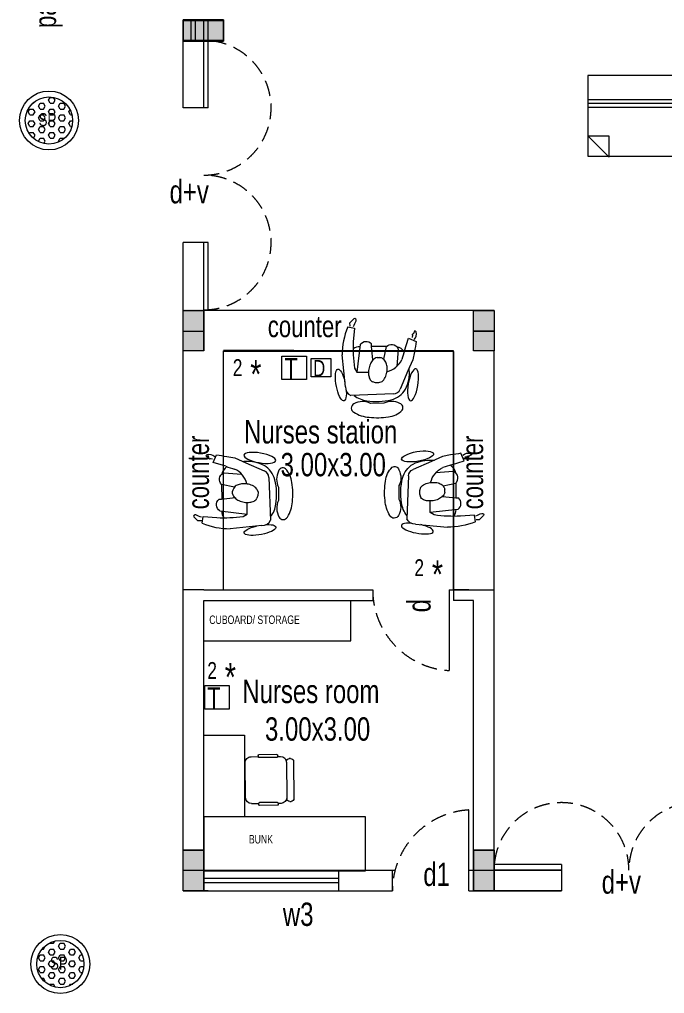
# Model space of a CAD drawing. Header units: metres. Extents: x 191982 to 427160, y -8904 to 80370.
# Drawn here: x 384409 to 391584, y 11652 to 22497 of the extents above; entities that cross this region are included whole.
import ezdxf

# ---------------------------------------------------------------- set-up
doc = ezdxf.new("R2010")
doc.units = ezdxf.units.M
doc.header["$LTSCALE"] = 700
doc.header["$MEASUREMENT"] = 0
doc.linetypes.add('DASHED2', pattern=[0.375, 0.25, -0.125])
doc.layers.get('0').update_dxf_attribs({"lineweight": 9})
for name, color, linetype, lineweight in [('FIRST FLOOR', 7, 'Continuous', 9), ('FURNITURE', 7, 'Continuous', 9), ('MAIN GATE', 7, 'Continuous', 9), ('NEW PLANS', 7, 'Continuous', 9), ('TEXT', 7, 'Continuous', 9)]:
    doc.layers.add(name, color=color, linetype=linetype, lineweight=lineweight)
doc.styles.get("Standard").update_dxf_attribs({"font": 'swisscl.ttf'})

# ---------------------------------------------------------------- blocks, each defined once
blk = doc.blocks.new('A$C68D14229')
for p, q in [((0.53, 0.15), (0.53, 72.15)), ((0.53, 72.15), (36.53, 72.15)), ((36.53, 72.15), (36.53, 0.15)), ((0.53, 56.71), (36, 56.69)), ((22.29, 60.4), (22.29, 0.15)), ((23.96, 60.4), (23.96, 0.15)), ((25.62, 60.4), (25.62, 0.15)), ((0.53, 55.02), (36, 55.02)), ((0.53, 53.36), (36, 53.36)), ((0.11, 9.73), (9.63, 0.15)), ((9.63, 9.58), (0.11, 9.58)), ((9.63, 0), (9.63, 9.58)), ((36.53, 0.15), (0.53, 0.15))]:
    blk.add_line(p, q)
blk.add_lwpolyline([(29.63, 70.7), (7.38, 70.7), (7.38, 60.4), (29.63, 60.4)], close=True)
blk = doc.blocks.new('CH')
for p, q in [((606454.48, 498284), (606454.46, 498280.09)), ((606477.29, 498287.22), (606457.8, 498287.3)), ((606453.47, 498269.58), (606453.43, 498279.68)), ((606453.84, 498280.09), (606454.52, 498280.09)), ((606454.97, 498269.58), (606454.93, 498279.67)), ((606480.13, 498269.48), (606480.09, 498279.57)), ((606481.18, 498279.98), (606480.51, 498279.98)), ((606480.58, 498283.9), (606480.57, 498279.98)), ((606480.58, 498283.9), (606480.57, 498279.98)), ((606481.64, 498269.47), (606481.6, 498279.56)), ((606454.55, 498269.17), (606453.88, 498269.17)), ((606454.5, 498269.25), (606454.49, 498267.66)), ((606480.54, 498269.06), (606481.22, 498269.06)), ((606480.6, 498267.55), (606480.6, 498269.06)), ((606455.69, 498262), (606455.69, 498262.72)), ((606457.78, 498264.34), (606477.27, 498264.26)), ((606479.54, 498262.7), (606479.54, 498261.98)), ((606457.34, 498260.34), (606477.88, 498260.34))]:
    blk.add_line(p, q)
for centre, radius, start, end in [((606457.78, 498283.99), 3.31, 89.7698, 179.7698), ((606477.27, 498283.91), 3.31, 359.7698, 89.7698), ((606453.84, 498279.68), 0.414, 89.7698, 179.7698), ((606454.52, 498279.67), 0.414, 359.7698, 89.7698), ((606480.51, 498279.57), 0.414, 89.7698, 179.7698), ((606481.18, 498279.57), 0.414, 359.7698, 89.7698), ((606453.88, 498269.58), 0.414, 179.7698, 269.7698), ((606457.8, 498267.64), 3.31, 179.7698, 269.7698), ((606454.56, 498269.58), 0.414, 269.7698, 359.7698), ((606480.55, 498269.48), 0.414, 179.7698, 269.7698), ((606481.22, 498269.47), 0.414, 269.7698, 359.7698), ((606457.34, 498262.71), 1.65, 89.7698, 179.7698), ((606477.29, 498267.57), 3.31, 269.7698, 359.7698), ((606477.89, 498262.71), 1.65, 359.7698, 89.7698), ((606457.34, 498261.99), 1.65, 179.7698, 269.7698), ((606477.88, 498261.99), 1.65, 269.7698, 359.7698)]:
    blk.add_arc(centre, radius, start, end)
blk = doc.blocks.new('DAS')
at = {"layer": 'MAIN GATE'}
h = blk.add_hatch(dxfattribs=at)
h.set_pattern_fill('HEX', color=1, scale=0.3, style=0)
h.paths.add_polyline_path([(-3163.779, -2.2, 1), (-3163.253, -2.2, 1)])
at = {"layer": 'MAIN GATE', "color": 5}
for radius in [0.328, 0.263]:
    blk.add_circle((-3163.516, -2.2), radius, dxfattribs=at)
at = {"layer": 'NEW PLANS', "color": 7}
blk.add_text('SP', height=0.144, dxfattribs=at).set_placement((-3163.631, -2.262))
blk = doc.blocks.new('CHAIR HUMAN')
at = {"layer": 'FURNITURE', "color": 8}
for p, q in [((-28.18, 22.59), (-29.99, 21.39)), ((-26.87, 22.25), (-28.18, 22.59)), ((-26.45, 23.08), (-26.56, 20.53)), ((-3.93, 19.47), (-15.58, 23.06)), ((-26.56, 20.53), (-21.37, 19.91)), ((-20.78, 17.15), (-10.32, 16.32)), ((-11.62, 17.49), (-10.32, 16.32)), ((-10.32, 16.32), (-11.13, 11.96)), ((-4.91, 0.99), (-1.09, 16.82)), ((-20.96, 12.75), (-21.91, 12.95)), ((-16.02, 11.22), (-20.96, 12.75)), ((-17.24, 9.83), (-17.46, 8.82)), ((-17.08, 7.25), (-22.07, 7.18)), ((-8.57, 6.25), (-7.89, 7.38)), ((-21.86, 0.1), (-26.79, -0.42)), ((-21.97, 2.68), (-15.4, 1.86)), ((-28.18, -1.64), (-27.4, -1.72)), ((-26.79, -0.42), (-26.2, -3.51)), ((-26.2, -3.51), (-26.2, -3.51)), ((-26.2, -3.51), (-26.2, -3.51)), ((-22.22, -3.67), (-19.05, -3.7)), ((-19.05, -3.7), (-14.6, -2.65)), ((-14.6, -2.65), (-7.15, -1.1))]:
    blk.add_line(p, q, dxfattribs=at)
at = {"layer": 'FURNITURE', "color": 253}
for p, q in [((-7.89, 7.38), (-7.74, 8.53)), ((-7.74, 8.53), (-7.84, 9.63))]:
    blk.add_line(p, q, dxfattribs=at)
at = {"layer": 'FURNITURE'}
blk.add_line((-22.25, 2.83), (-21.97, 2.68), dxfattribs=at)
for points in [[(-20.01, 17.09, -0.12585), (-18.76, 19.46, -0.12585)], [(-1.39, 15.6, -0.1466), (-0.38, 10.46, -0.10836), (-2.58, 1.41, -0.19652), (-7.57, -3.09, -0.140333), (-15.07, -3.08, -0.015809), (-15.85, -2.91, -0.015809)], [(-21.47, 0.14, -0.171126), (-22.7, 3.27)]]:
    blk.add_lwpolyline(points, format="xyb", dxfattribs=at)
blk.add_lwpolyline([(-0.68, 3.9), (0.35, 8.92, -0.246024), (1.78, 15, -0.627364), (4.93, 14.41, -0.121702), (5.63, 8.35, -0.072521), (3.99, 1.22, -0.181268), (0.53, -3.48, -0.504268), (-1.83, -2.01, -0.233344), (-0.68, 3.9, -0.38021)], format="xyb", close=True, dxfattribs=at)
blk.add_lwpolyline([(-22.03, 7.18), (-20.9, 12.74)], dxfattribs=at)
at = {"layer": 'FURNITURE', "color": 8}
for centre, start, end in [((-19.84, 14.64), 110.5954, 219.206), ((-20.6, 4.94), 123.3791, 231.9897)]:
    blk.add_arc(centre, 2.68, start, end, dxfattribs=at)
at = {"layer": 'FURNITURE', "color": 8, "extrusion": (0, 0, -1)}
for centre, major_axis, ratio, start_param, end_param in [((-21.07, 0.76), (24.86, -0.06), 0.919648, 4.491971, 4.932807), ((-29.52, 21.04), (0, -0.588), 1, -0.181994, 2.206091), ((-37.86, 66.35), (46.66, 0), 1, 1.337822, 1.388802), ((-27.59, -25.99), (47.8, -11.87), 0.939866, 4.610213, 4.814565), ((-4.47, 16.04), (3.47, 0), 1, 4.867739, 6.055789), ((-14.85, 8.96), (2.54, 0), 1, 3.491617, 4.236706), ((-13.09, 6.41), (0, -5.63), 1, 2.594814, 2.913029), ((-12.59, 4.24), (0, -7.86), 1, 2.913029, 3.182008), ((-12.59, 4.24), (7.86, 0), 1, 4.752804, 5.021783), ((-11.96, 6.18), (0, -5.82), 1, 3.450037, 3.73676), ((-14.56, 8.79), (0, -2.9), 1, 1.166218, 1.580842), ((-15.1, 8.15), (2.18, 0), 1, 2.108812, 2.908893), ((-10.5, 8.91), (0, -2.76), 1, 3.85574, 4.450397), ((-20.3, 8.59), (8.35, 0), 1, 0.429031, 1.337682), ((-12.91, 10.84), (0, -5.63), 1, 0.309394, 0.627609), ((-12.23, 12.96), (0, -7.86), 1, 0.040415, 0.309394), ((-12.23, 12.96), (0, -7.86), 1, -0.228563, 0.040415), ((-11.21, 9.18), (3.94, 0), 1, 0.836911, 1.376484), ((6.06, -246.49), (0, -248.16), 1, 3.028829, 3.042968), ((-7.75, 1.79), (2.95, 0), 1, 0.274705, 1.364745), ((-29.74, -2.48), (0.428, 0), 1, 3.842995, 5.296205), ((-28.34, -0.27), (2.87, 0), 1, 0.966213, 2.087194), ((-29.43, -1.43), (0, -0.689), 1, -1.1852, 0.10245), ((-28.47, -1.82), (0, -0.345), 1, 1.956393, 4.171446), ((-34.81, -265.82), (0, -262.45), 1, 3.174422, 3.189594)]:
    blk.add_ellipse(centre, major_axis=major_axis, ratio=ratio, start_param=start_param, end_param=end_param, dxfattribs=at)
at = {"layer": 'FURNITURE'}
blk.add_ellipse((-4.28, 21.29, -17.21), major_axis=(-5.69, 2.31), ratio=0.286876, start_param=2.025834, end_param=7.681694, dxfattribs=at)
at = {"layer": 'FURNITURE', "color": 253, "extrusion": (0, 0, -1)}
blk.add_ellipse((-29.46, -2.23), major_axis=(0.602, 0), ratio=1, start_param=2.087194, end_param=3.199031, dxfattribs=at)
at = {"layer": 'FURNITURE'}
blk.add_ellipse((-9.79, -5.6, -17.21), major_axis=(-6.15, 0.17), ratio=0.3, dxfattribs=at)

msp = doc.modelspace()

# ---------------------------------------------------------------- hatches: boundary and pattern name
at = {"layer": 'NEW PLANS'}
for points in [[(386227.772, 22493.382), (386227.772, 22263.382), (386457.772, 22263.382), (386457.772, 22493.382)], [(386457.772, 22493.382), (386457.772, 22263.382), (386227.772, 22263.382), (386227.772, 22493.382)], [(386457.772, 22493.382), (386457.772, 22263.382), (386227.772, 22263.382), (386227.772, 22493.382)], [(386447.772, 22493.382), (386227.772, 22493.382), (386227.772, 22263.382), (386447.772, 22263.382)], [(386447.772, 22493.382), (386227.772, 22493.382), (386227.772, 22263.382), (386447.772, 22263.382)], [(386457.772, 22493.382), (386457.772, 22263.382), (386227.772, 22263.382), (386227.772, 22493.382)], [(386457.772, 22493.382), (386457.772, 22263.382), (386227.772, 22263.382), (386227.772, 22493.382)], [(386457.772, 22493.382), (386457.772, 22263.382), (386227.772, 22263.382), (386227.772, 22493.382)], [(386457.772, 22493.382), (386457.772, 22263.382), (386227.772, 22263.382), (386227.772, 22493.382)], [(386447.772, 22493.382), (386227.772, 22493.382), (386227.772, 22263.382), (386447.772, 22263.382)], [(386447.772, 22493.382), (386227.772, 22493.382), (386227.772, 22263.382), (386447.772, 22263.382)], [(386457.772, 22493.382), (386457.772, 22263.382), (386227.772, 22263.382), (386227.772, 22493.382)], [(386457.772, 22493.382), (386457.772, 22263.382), (386227.772, 22263.382), (386227.772, 22493.382)], [(386457.772, 22493.382), (386457.772, 22263.382), (386227.772, 22263.382), (386227.772, 22493.382)], [(386447.772, 22493.382), (386227.772, 22493.382), (386227.772, 22263.382), (386447.772, 22263.382)], [(386447.772, 22493.382), (386227.772, 22493.382), (386227.772, 22263.382), (386447.772, 22263.382)], [(386457.772, 22493.382), (386457.772, 22263.382), (386227.772, 22263.382), (386227.772, 22493.382)], [(386457.772, 22493.382), (386457.772, 22263.382), (386227.772, 22263.382), (386227.772, 22493.382)], [(386447.772, 22493.382), (386227.772, 22493.382), (386227.772, 22263.382), (386447.772, 22263.382)], [(386447.772, 22493.382), (386227.772, 22493.382), (386227.772, 22263.382), (386447.772, 22263.382)], [(386227.772, 22486.692), (386227.772, 22256.692), (386457.772, 22256.692), (386457.772, 22486.692)], [(386447.772, 22493.382), (386447.772, 22263.382), (386677.772, 22263.382), (386677.772, 22493.382)], [(386447.772, 22493.382), (386447.772, 22263.382), (386677.772, 22263.382), (386677.772, 22493.382)], [(386447.772, 22493.382), (386447.772, 22263.382), (386677.772, 22263.382), (386677.772, 22493.382)], [(386447.772, 22493.382), (386447.772, 22263.382), (386677.772, 22263.382), (386677.772, 22493.382)], [(386447.772, 22493.382), (386447.772, 22263.382), (386677.772, 22263.382), (386677.772, 22493.382)], [(386447.772, 22493.382), (386447.772, 22263.382), (386677.772, 22263.382), (386677.772, 22493.382)], [(386447.772, 22493.382), (386447.772, 22263.382), (386677.772, 22263.382), (386677.772, 22493.382)], [(386447.772, 22493.382), (386447.772, 22263.382), (386677.772, 22263.382), (386677.772, 22493.382)], [(386457.772, 22493.382), (386457.772, 22263.382), (386677.772, 22263.382), (386677.772, 22493.382)], [(386677.772, 22493.382), (386677.772, 22263.382), (386457.772, 22263.382), (386457.772, 22493.382)], [(386677.772, 22493.382), (386677.772, 22263.382), (386457.772, 22263.382), (386457.772, 22493.382)], [(386677.772, 22493.382), (386677.772, 22263.382), (386457.772, 22263.382), (386457.772, 22493.382)], [(386677.772, 22493.382), (386677.772, 22263.382), (386457.772, 22263.382), (386457.772, 22493.382)], [(386677.772, 22493.382), (386677.772, 22263.382), (386457.772, 22263.382), (386457.772, 22493.382)], [(386677.772, 22493.382), (386677.772, 22263.382), (386457.772, 22263.382), (386457.772, 22493.382)], [(386677.772, 22493.382), (386677.772, 22263.382), (386457.772, 22263.382), (386457.772, 22493.382)], [(386677.772, 22493.382), (386677.772, 22263.382), (386457.772, 22263.382), (386457.772, 22493.382)], [(386677.772, 22493.382), (386677.772, 22263.382), (386457.772, 22263.382), (386457.772, 22493.382)], [(386677.772, 22493.382), (386677.772, 22263.382), (386457.772, 22263.382), (386457.772, 22493.382)], [(386677.772, 22493.382), (386677.772, 22263.382), (386457.772, 22263.382), (386457.772, 22493.382)], [(386457.772, 22486.692), (386457.772, 22256.692), (386677.772, 22256.692), (386677.772, 22486.692)], [(386227.772, 19268.296), (386227.772, 19038.296), (386457.772, 19038.296), (386457.772, 19268.296)], [(386227.772, 19268.296), (386227.772, 19038.296), (386457.772, 19038.296), (386457.772, 19268.296)], [(386227.772, 19263.382), (386227.772, 19033.382), (386457.772, 19033.382), (386457.772, 19263.382)], [(386457.772, 19263.382), (386457.772, 19033.382), (386227.772, 19033.382), (386227.772, 19263.382)], [(386457.772, 19263.382), (386457.772, 19033.382), (386227.772, 19033.382), (386227.772, 19263.382)], [(386447.772, 19263.382), (386227.772, 19263.382), (386227.772, 19033.382), (386447.772, 19033.382)], [(386447.772, 19263.382), (386227.772, 19263.382), (386227.772, 19033.382), (386447.772, 19033.382)], [(386457.772, 19263.382), (386457.772, 19033.382), (386227.772, 19033.382), (386227.772, 19263.382)], [(386457.772, 19263.382), (386457.772, 19033.382), (386227.772, 19033.382), (386227.772, 19263.382)], [(386457.772, 19263.382), (386457.772, 19033.382), (386227.772, 19033.382), (386227.772, 19263.382)], [(386447.772, 19263.382), (386227.772, 19263.382), (386227.772, 19033.382), (386447.772, 19033.382)], [(386447.772, 19263.382), (386227.772, 19263.382), (386227.772, 19033.382), (386447.772, 19033.382)], [(386457.772, 19263.382), (386457.772, 19033.382), (386227.772, 19033.382), (386227.772, 19263.382)], [(386457.772, 19263.382), (386457.772, 19033.382), (386227.772, 19033.382), (386227.772, 19263.382)], [(386447.772, 19263.382), (386227.772, 19263.382), (386227.772, 19033.382), (386447.772, 19033.382)], [(386447.772, 19263.382), (386227.772, 19263.382), (386227.772, 19033.382), (386447.772, 19033.382)], [(386227.772, 19263.382), (386227.772, 19033.382), (386457.772, 19033.382), (386457.772, 19263.382)], [(386457.772, 19263.382), (386457.772, 19033.382), (386227.772, 19033.382), (386227.772, 19263.382)], [(386457.772, 19263.382), (386457.772, 19033.382), (386227.772, 19033.382), (386227.772, 19263.382)], [(386447.772, 19263.382), (386227.772, 19263.382), (386227.772, 19033.382), (386447.772, 19033.382)], [(386447.772, 19263.382), (386227.772, 19263.382), (386227.772, 19033.382), (386447.772, 19033.382)], [(386457.772, 19263.382), (386457.772, 19033.382), (386227.772, 19033.382), (386227.772, 19263.382)], [(386457.772, 19263.382), (386457.772, 19033.382), (386227.772, 19033.382), (386227.772, 19263.382)], [(386457.772, 19263.382), (386457.772, 19033.382), (386227.772, 19033.382), (386227.772, 19263.382)], [(386447.772, 19263.382), (386227.772, 19263.382), (386227.772, 19033.382), (386447.772, 19033.382)], [(386447.772, 19263.382), (386227.772, 19263.382), (386227.772, 19033.382), (386447.772, 19033.382)], [(386457.772, 19263.382), (386457.772, 19033.382), (386227.772, 19033.382), (386227.772, 19263.382)], [(386457.772, 19263.382), (386457.772, 19033.382), (386227.772, 19033.382), (386227.772, 19263.382)], [(386447.772, 19263.382), (386227.772, 19263.382), (386227.772, 19033.382), (386447.772, 19033.382)], [(386447.772, 19263.382), (386227.772, 19263.382), (386227.772, 19033.382), (386447.772, 19033.382)], [(386227.772, 19036.692), (386227.772, 19256.692), (386457.772, 19256.692), (386457.772, 19036.692)], [(386227.772, 19036.692), (386227.772, 19256.692), (386457.772, 19256.692), (386457.772, 19036.692)], [(389457.772, 19036.692), (389457.772, 19256.692), (389687.772, 19256.692), (389687.772, 19036.692)], [(389457.772, 19036.692), (389457.772, 19256.692), (389687.772, 19256.692), (389687.772, 19036.692)], [(386227.772, 19036.692), (386457.772, 19036.692), (386457.772, 18806.692), (386227.772, 18806.692)], [(386227.772, 19036.692), (386457.772, 19036.692), (386457.772, 18806.692), (386227.772, 18806.692)], [(389457.772, 19036.692), (389687.772, 19036.692), (389687.772, 18806.692), (389457.772, 18806.692)], [(389457.772, 19036.692), (389687.772, 19036.692), (389687.772, 18806.692), (389457.772, 18806.692)], [(386227.772, 13026.692), (386227.772, 13246.692), (386457.772, 13246.692), (386457.772, 13026.692)], [(386227.772, 13026.692), (386227.772, 13246.692), (386457.772, 13246.692), (386457.772, 13026.692)], [(389457.772, 13026.692), (389457.772, 13246.692), (389687.772, 13246.692), (389687.772, 13026.692)], [(389687.772, 13026.692), (389687.772, 13246.692), (389457.772, 13246.692), (389457.772, 13026.692)], [(389457.772, 13026.692), (389457.772, 13246.692), (389687.772, 13246.692), (389687.772, 13026.692)], [(389457.772, 13026.692), (389457.772, 13246.692), (389687.772, 13246.692), (389687.772, 13026.692)], [(389457.772, 13026.692), (389457.772, 13246.692), (389687.772, 13246.692), (389687.772, 13026.692)], [(389687.772, 13026.692), (389687.772, 13246.692), (389457.772, 13246.692), (389457.772, 13026.692)], [(389457.772, 13026.692), (389457.772, 13246.692), (389687.772, 13246.692), (389687.772, 13026.692)], [(389687.772, 13026.692), (389687.772, 13246.692), (389457.772, 13246.692), (389457.772, 13026.692)], [(389457.772, 13026.692), (389457.772, 13246.692), (389687.772, 13246.692), (389687.772, 13026.692)], [(389457.772, 13026.692), (389457.772, 13246.692), (389687.772, 13246.692), (389687.772, 13026.692)], [(389457.772, 13026.692), (389457.772, 13246.692), (389687.772, 13246.692), (389687.772, 13026.692)], [(389687.772, 13026.692), (389687.772, 13246.692), (389457.772, 13246.692), (389457.772, 13026.692)], [(389457.772, 13026.692), (389457.772, 13246.692), (389687.772, 13246.692), (389687.772, 13026.692)], [(389457.772, 13026.692), (389457.772, 13246.692), (389687.772, 13246.692), (389687.772, 13026.692)], [(389687.772, 13026.692), (389687.772, 13246.692), (389457.772, 13246.692), (389457.772, 13026.692)], [(389457.772, 13026.692), (389457.772, 13246.692), (389687.772, 13246.692), (389687.772, 13026.692)], [(389457.772, 13026.692), (389457.772, 13246.692), (389687.772, 13246.692), (389687.772, 13026.692)], [(389687.772, 13026.692), (389687.772, 13246.692), (389457.772, 13246.692), (389457.772, 13026.692)], [(389457.772, 13016.692), (389687.772, 13016.692), (389687.772, 13246.692), (389457.772, 13246.692)], [(386227.772, 13026.692), (386457.772, 13026.692), (386457.772, 12796.692), (386227.772, 12796.692)], [(386227.772, 13026.692), (386457.772, 13026.692), (386457.772, 12796.692), (386227.772, 12796.692)], [(389457.772, 13026.692), (389687.772, 13026.692), (389687.772, 12796.692), (389457.772, 12796.692)], [(389687.772, 13026.692), (389457.772, 13026.692), (389457.772, 12796.692), (389687.772, 12796.692)], [(389457.772, 13026.692), (389687.772, 13026.692), (389687.772, 12796.692), (389457.772, 12796.692)], [(389457.772, 13026.692), (389687.772, 13026.692), (389687.772, 12796.692), (389457.772, 12796.692)], [(389457.772, 13026.692), (389687.772, 13026.692), (389687.772, 12796.692), (389457.772, 12796.692)], [(389687.772, 13026.692), (389457.772, 13026.692), (389457.772, 12796.692), (389687.772, 12796.692)], [(389457.772, 13026.692), (389687.772, 13026.692), (389687.772, 12796.692), (389457.772, 12796.692)], [(389687.772, 13026.692), (389457.772, 13026.692), (389457.772, 12796.692), (389687.772, 12796.692)], [(389457.772, 13026.692), (389687.772, 13026.692), (389687.772, 12796.692), (389457.772, 12796.692)], [(389457.772, 13026.692), (389687.772, 13026.692), (389687.772, 12796.692), (389457.772, 12796.692)], [(389457.772, 13026.692), (389687.772, 13026.692), (389687.772, 12796.692), (389457.772, 12796.692)], [(389687.772, 13026.692), (389457.772, 13026.692), (389457.772, 12796.692), (389687.772, 12796.692)], [(389457.772, 13026.692), (389687.772, 13026.692), (389687.772, 12796.692), (389457.772, 12796.692)], [(389457.772, 13026.692), (389687.772, 13026.692), (389687.772, 12796.692), (389457.772, 12796.692)], [(389687.772, 13026.692), (389457.772, 13026.692), (389457.772, 12796.692), (389687.772, 12796.692)], [(389457.772, 13026.692), (389687.772, 13026.692), (389687.772, 12796.692), (389457.772, 12796.692)], [(389457.772, 13026.692), (389687.772, 13026.692), (389687.772, 12796.692), (389457.772, 12796.692)], [(389687.772, 13026.692), (389457.772, 13026.692), (389457.772, 12796.692), (389687.772, 12796.692)], [(389457.772, 13016.692), (389457.772, 12796.692), (389687.772, 12796.692), (389687.772, 13016.692)]]:
    msp.add_hatch(color=256, dxfattribs=at).paths.add_polyline_path(points)

# ---------------------------------------------------------------- linework, layer by layer
for points in [[(387327.732, 18749.613), (387600.288, 18749.613), (387600.288, 18488.111), (387327.732, 18488.111)], [(387653.137, 18720.575), (387872.268, 18720.575), (387872.268, 18518.409), (387653.137, 18518.409)], [(386469.208, 15080.264), (386741.765, 15080.264), (386741.765, 14818.762), (386469.208, 14818.762)]]:
    msp.add_lwpolyline(points, close=True)
at = {"layer": 'FIRST FLOOR'}
msp.add_line((387459.587, 18799.436), (386679.587, 18799.436), dxfattribs=at)
at = {"layer": 'FURNITURE'}
for p, q in [((386679.587, 16139.436), (386679.587, 18799.436)), ((389239.587, 18799.436), (386679.587, 18799.436)), ((389239.587, 16139.436), (389239.587, 18799.436)), ((388092.797, 15576.692), (388092.797, 16026.692)), ((386457.772, 15576.692), (388092.797, 15576.692))]:
    msp.add_line(p, q, dxfattribs=at)
for points in [[(386457.772, 14526.692), (386909.901, 14526.692), (386909.901, 13618.162), (386457.772, 13618.162)], [(388257.772, 13018.162), (388257.772, 13618.162), (386457.772, 13618.162), (386457.772, 13018.162)]]:
    msp.add_lwpolyline(points, close=True, dxfattribs=at)
at = {"layer": 'MAIN GATE', "linetype": 'DASHED2'}
for centre, radius, start, end in [((386457.772, 21513.382), 750, 270, 90), ((386457.772, 20013.382), 750, 270, 90), ((389237.772, 16146.692), 900, 180, 266.8152615), ((390437.772, 13026.692), 750, 0, 180), ((391937.772, 13026.692), 750, 0, 180), ((389457.772, 12796.692), 900, 93.1847385, 180), ((389457.772, 12796.692), 900, 93.1847385, 180)]:
    msp.add_arc(centre, radius, start, end, dxfattribs=at)
at = {"layer": 'NEW PLANS'}
for p, q in [((386227.772, 22263.382), (386227.772, 22493.382)), ((386227.772, 22493.382), (386677.772, 22493.382)), ((386227.772, 22493.382), (386677.772, 22493.382)), ((386227.772, 22493.382), (386677.772, 22493.382)), ((386227.772, 22493.382), (386677.772, 22493.382)), ((386227.772, 22493.382), (386677.772, 22493.382)), ((386227.772, 22493.382), (386677.772, 22493.382)), ((386227.772, 22493.382), (386677.772, 22493.382)), ((386227.772, 22493.382), (386677.772, 22493.382)), ((386227.772, 22493.382), (386677.772, 22493.382)), ((386227.772, 22493.382), (386677.772, 22493.382)), ((386227.772, 22493.382), (386677.772, 22493.382)), ((386227.772, 22263.382), (386227.772, 22493.382)), ((386227.772, 22263.382), (386227.772, 22493.382)), ((386677.772, 22493.382), (386227.772, 22493.382)), ((386677.772, 22493.382), (386227.772, 22493.382)), ((386677.772, 22493.382), (386227.772, 22493.382)), ((386677.772, 22493.382), (386227.772, 22493.382)), ((386677.772, 22493.382), (386227.772, 22493.382)), ((386677.772, 22493.382), (386227.772, 22493.382)), ((386677.772, 22493.382), (386227.772, 22493.382)), ((386677.772, 22493.382), (386227.772, 22493.382)), ((386677.772, 22493.382), (386227.772, 22493.382)), ((386677.772, 22493.382), (386227.772, 22493.382)), ((386677.772, 22493.382), (386227.772, 22493.382)), ((386677.772, 22493.382), (386227.772, 22493.382)), ((386677.772, 22493.382), (386227.772, 22493.382)), ((386677.772, 22493.382), (386227.772, 22493.382)), ((386227.772, 22493.382), (386677.772, 22493.382)), ((386677.772, 22493.382), (386227.772, 22493.382)), ((386677.772, 22493.382), (386227.772, 22493.382)), ((386227.772, 22263.382), (386227.772, 22493.382)), ((386227.772, 22263.382), (386227.772, 22493.382)), ((386677.772, 22493.382), (386227.772, 22493.382)), ((386677.772, 22493.382), (386227.772, 22493.382)), ((386677.772, 22493.382), (386227.772, 22493.382)), ((386677.772, 22493.382), (386227.772, 22493.382)), ((386677.772, 22493.382), (386227.772, 22493.382)), ((386677.772, 22493.382), (386227.772, 22493.382)), ((386677.772, 22493.382), (386227.772, 22493.382)), ((386677.772, 22493.382), (386227.772, 22493.382)), ((386677.772, 22493.382), (386227.772, 22493.382)), ((386227.772, 22493.382), (386677.772, 22493.382)), ((386677.772, 22493.382), (386227.772, 22493.382)), ((386677.772, 22493.382), (386227.772, 22493.382)), ((386227.772, 22263.382), (386227.772, 22493.382)), ((386227.772, 22263.382), (386227.772, 22493.382)), ((386677.772, 22493.382), (386227.772, 22493.382)), ((386677.772, 22493.382), (386227.772, 22493.382)), ((386677.772, 22493.382), (386227.772, 22493.382)), ((386677.772, 22493.382), (386227.772, 22493.382)), ((386227.772, 22493.382), (386677.772, 22493.382)), ((386677.772, 22493.382), (386227.772, 22493.382)), ((386677.772, 22493.382), (386227.772, 22493.382)), ((386227.772, 22263.382), (386227.772, 22493.382)), ((386227.772, 22263.382), (386227.772, 22493.382)), ((386227.772, 21513.382), (386227.772, 22493.382)), ((386227.772, 22493.382), (386677.772, 22493.382)), ((386227.772, 22493.382), (386677.772, 22493.382)), ((386227.772, 22493.382), (386677.772, 22493.382)), ((386227.772, 22493.382), (386677.772, 22493.382)), ((386227.772, 22256.692), (386227.772, 22486.692)), ((386227.772, 22486.692), (386677.772, 22486.692)), ((386227.772, 22256.692), (386227.772, 22486.692)), ((386227.772, 22486.692), (386677.772, 22486.692)), ((386227.772, 22486.692), (386677.772, 22486.692)), ((386227.772, 22486.692), (386677.772, 22486.692)), ((386227.772, 22256.692), (386227.772, 22486.692)), ((386317.772, 22263.382), (386317.772, 22493.382)), ((386367.772, 22263.382), (386367.772, 22493.382)), ((386457.772, 22263.382), (386457.772, 22493.382)), ((386457.772, 21513.382), (386457.772, 22493.382)), ((386457.772, 22256.692), (386457.772, 22486.692)), ((386457.772, 22256.692), (386457.772, 22486.692)), ((386507.772, 21513.382), (386507.772, 22493.382)), ((386677.772, 22263.382), (386677.772, 22493.382)), ((386677.772, 22263.382), (386677.772, 22493.382)), ((386677.772, 22263.382), (386677.772, 22493.382)), ((386677.772, 22263.382), (386677.772, 22493.382)), ((386677.772, 22263.382), (386677.772, 22493.382)), ((386677.772, 22263.382), (386677.772, 22493.382)), ((386677.772, 22263.382), (386677.772, 22493.382)), ((386677.772, 22263.382), (386677.772, 22493.382)), ((386677.772, 22263.382), (386677.772, 22493.382)), ((386677.772, 22263.382), (386677.772, 22493.382)), ((386677.772, 22263.382), (386677.772, 22493.382)), ((386677.772, 22263.382), (386677.772, 22493.382)), ((386677.772, 22256.692), (386677.772, 22486.692)), ((386227.772, 22263.382), (386677.772, 22263.382)), ((386227.772, 22263.382), (386677.772, 22263.382)), ((386227.772, 22263.382), (386677.772, 22263.382)), ((386227.772, 22263.382), (386677.772, 22263.382)), ((386227.772, 22263.382), (386677.772, 22263.382)), ((386227.772, 22263.382), (386677.772, 22263.382)), ((386227.772, 22263.382), (386677.772, 22263.382)), ((386227.772, 22263.382), (386677.772, 22263.382)), ((386227.772, 22263.382), (386677.772, 22263.382)), ((386227.772, 22263.382), (386677.772, 22263.382)), ((386227.772, 22263.382), (386677.772, 22263.382)), ((386677.772, 22263.382), (386227.772, 22263.382)), ((386677.772, 22263.382), (386227.772, 22263.382)), ((386677.772, 22263.382), (386227.772, 22263.382)), ((386677.772, 22263.382), (386227.772, 22263.382)), ((386677.772, 22263.382), (386227.772, 22263.382)), ((386677.772, 22263.382), (386227.772, 22263.382)), ((386677.772, 22263.382), (386227.772, 22263.382)), ((386677.772, 22263.382), (386227.772, 22263.382)), ((386677.772, 22263.382), (386227.772, 22263.382)), ((386677.772, 22263.382), (386227.772, 22263.382)), ((386677.772, 22263.382), (386227.772, 22263.382)), ((386677.772, 22263.382), (386227.772, 22263.382)), ((386677.772, 22263.382), (386227.772, 22263.382)), ((386677.772, 22263.382), (386227.772, 22263.382)), ((386677.772, 22263.382), (386227.772, 22263.382)), ((386677.772, 22263.382), (386227.772, 22263.382)), ((386677.772, 22263.382), (386227.772, 22263.382)), ((386677.772, 22263.382), (386227.772, 22263.382)), ((386677.772, 22263.382), (386227.772, 22263.382)), ((386677.772, 22263.382), (386227.772, 22263.382)), ((386677.772, 22263.382), (386227.772, 22263.382)), ((386677.772, 22263.382), (386227.772, 22263.382)), ((386677.772, 22263.382), (386227.772, 22263.382)), ((386677.772, 22263.382), (386227.772, 22263.382)), ((386677.772, 22263.382), (386227.772, 22263.382)), ((386677.772, 22263.382), (386227.772, 22263.382)), ((386677.772, 22263.382), (386227.772, 22263.382)), ((386677.772, 22263.382), (386227.772, 22263.382)), ((386677.772, 22263.382), (386227.772, 22263.382)), ((386677.772, 22263.382), (386227.772, 22263.382)), ((386677.772, 22263.382), (386227.772, 22263.382)), ((386677.772, 22263.382), (386227.772, 22263.382)), ((386677.772, 22263.382), (386227.772, 22263.382)), ((386227.772, 22256.692), (386677.772, 22256.692)), ((386227.772, 22256.692), (386677.772, 22256.692)), ((386227.772, 22256.692), (386677.772, 22256.692)), ((386227.772, 22256.692), (386677.772, 22256.692)), ((386227.772, 21513.382), (386227.772, 22256.692)), ((386457.772, 21513.382), (386457.772, 22256.692)), ((386457.772, 21513.382), (386227.772, 21513.382)), ((386507.772, 21513.382), (386457.772, 21513.382)), ((386227.772, 19256.692), (386227.772, 20013.382)), ((386227.772, 19263.382), (386227.772, 20013.382)), ((386457.772, 20013.382), (386227.772, 20013.382)), ((386457.772, 19256.692), (386457.772, 20013.382)), ((386457.772, 19263.382), (386457.772, 20013.382)), ((386507.772, 20013.382), (386457.772, 20013.382)), ((386507.772, 19263.382), (386507.772, 20013.382)), ((386227.772, 19038.296), (386227.772, 19268.296)), ((386227.772, 19038.296), (386227.772, 19268.296)), ((386227.772, 19038.296), (386227.772, 19268.296)), ((386227.772, 19038.296), (386227.772, 19268.296)), ((386227.772, 19033.382), (386227.772, 19263.382)), ((386227.772, 19033.382), (386227.772, 19263.382)), ((386227.772, 19033.382), (386227.772, 19263.382)), ((386227.772, 19033.382), (386227.772, 19263.382)), ((386227.772, 19033.382), (386227.772, 19263.382)), ((386227.772, 19033.382), (386227.772, 19263.382)), ((386227.772, 19033.382), (386227.772, 19263.382)), ((386227.772, 19033.382), (386227.772, 19263.382)), ((386227.772, 19033.382), (386227.772, 19263.382)), ((386227.772, 19033.382), (386227.772, 19263.382)), ((386227.772, 19033.382), (386227.772, 19263.382)), ((386227.772, 19033.382), (386227.772, 19263.382)), ((386227.772, 19033.382), (386227.772, 19263.382)), ((386227.772, 19033.382), (386227.772, 19263.382)), ((386227.772, 18806.692), (386227.772, 19256.692)), ((386227.772, 19026.692), (386227.772, 19256.692)), ((386227.772, 18806.692), (386227.772, 19256.692)), ((386227.772, 19171.899), (386227.772, 19256.692)), ((386227.772, 18806.692), (386227.772, 19256.692)), ((386227.772, 19026.692), (386227.772, 19256.692)), ((386227.772, 18806.692), (386227.772, 19256.692)), ((386227.772, 19171.899), (386227.772, 19256.692)), ((386457.772, 19038.296), (386457.772, 19268.296)), ((386457.772, 19038.296), (386457.772, 19268.296)), ((386457.772, 19038.296), (386457.772, 19268.296)), ((386457.772, 19038.296), (386457.772, 19268.296)), ((386457.772, 19033.382), (386457.772, 19263.382)), ((386457.772, 19033.382), (386457.772, 19263.382)), ((386457.772, 18806.692), (386457.772, 19256.692)), ((386457.772, 19026.692), (386457.772, 19256.692)), ((386457.772, 18806.692), (386457.772, 19256.692)), ((386457.772, 19171.899), (386457.772, 19256.692)), ((389687.772, 19256.692), (386457.772, 19256.692)), ((386457.772, 18806.692), (386457.772, 19256.692)), ((386457.772, 19026.692), (386457.772, 19256.692)), ((386457.772, 18806.692), (386457.772, 19256.692)), ((386457.772, 19171.899), (386457.772, 19256.692)), ((389457.772, 19256.692), (389687.772, 19256.692)), ((389687.772, 19256.692), (389457.772, 19256.692)), ((389457.772, 19256.692), (389687.772, 19256.692)), ((389687.772, 19256.692), (389457.772, 19256.692)), ((386227.772, 19026.692), (386457.772, 19026.692)), ((386227.772, 19026.692), (386457.772, 19026.692)), ((389457.772, 19026.692), (389687.772, 19026.692)), ((389687.772, 19026.692), (389457.772, 19026.692)), ((389457.772, 19026.692), (389687.772, 19026.692)), ((386227.772, 12796.692), (386227.772, 18806.692)), ((386227.772, 12796.692), (386227.772, 18806.692)), ((387457.772, 18806.692), (386677.772, 18806.692)), ((386677.772, 16146.692), (386677.772, 18806.692)), ((389237.772, 18806.692), (386677.772, 18806.692)), ((387459.587, 18811.147), (386679.587, 18811.147)), ((389237.772, 16146.692), (389237.772, 18806.692)), ((389687.772, 13246.692), (389687.772, 18806.692)), ((389687.772, 13246.692), (389687.772, 18806.692)), ((386227.772, 12796.692), (386227.772, 17806.692)), ((386227.772, 12796.692), (386227.772, 17806.692)), ((386457.772, 16146.692), (386227.772, 16146.692)), ((386457.772, 16146.692), (388337.772, 16146.692)), ((388337.772, 16146.692), (388337.772, 16026.692)), ((389187.772, 16146.692), (389237.772, 16146.692)), ((389187.772, 16146.692), (389187.772, 16026.692)), ((389187.772, 16146.692), (389237.772, 16146.692)), ((389187.772, 16146.692), (389687.772, 16146.692)), ((389237.772, 16146.692), (389237.772, 16026.692)), ((389237.772, 16146.692), (389237.772, 16026.692)), ((389237.772, 16146.692), (389237.772, 16026.692)), ((389407.772, 16146.692), (389237.772, 16146.692)), ((386457.772, 12796.692), (386457.772, 16026.692)), ((386457.772, 13026.692), (386457.772, 16026.692)), ((386457.772, 16026.692), (388345.808, 16026.692)), ((386457.772, 12796.692), (386457.772, 16026.692)), ((386457.772, 13026.692), (386457.772, 16026.692)), ((389187.772, 16026.692), (389187.772, 15248.082)), ((389457.772, 16026.692), (389237.772, 16026.692)), ((389457.772, 13246.692), (389457.772, 16026.692)), ((389457.772, 13246.692), (389457.772, 16026.692)), ((389407.772, 12796.692), (389407.772, 13695.302)), ((389407.772, 12796.692), (389407.772, 13695.302)), ((386457.772, 13246.692), (386227.772, 13246.692)), ((386457.772, 13246.692), (386227.772, 13246.692)), ((389687.772, 13246.692), (389457.772, 13246.692)), ((389457.772, 13246.692), (389687.772, 13246.692)), ((389457.772, 12796.692), (389457.772, 13246.692)), ((389457.772, 12796.692), (389457.772, 13246.692)), ((389457.772, 12796.692), (389457.772, 13246.692)), ((389687.772, 13246.692), (389457.772, 13246.692)), ((389687.772, 13246.692), (389457.772, 13246.692)), ((389687.772, 13246.692), (389457.772, 13246.692)), ((389457.772, 13246.692), (389687.772, 13246.692)), ((389687.772, 13246.692), (389457.772, 13246.692)), ((389457.772, 13246.692), (389687.772, 13246.692)), ((389457.772, 12796.692), (389457.772, 13246.692)), ((389457.772, 12796.692), (389457.772, 13246.692)), ((389457.772, 12796.692), (389457.772, 13246.692)), ((389687.772, 13246.692), (389457.772, 13246.692)), ((389687.772, 13246.692), (389457.772, 13246.692)), ((389687.772, 13246.692), (389457.772, 13246.692)), ((389457.772, 13246.692), (389687.772, 13246.692)), ((389687.772, 13246.692), (389457.772, 13246.692)), ((389687.772, 13246.692), (389457.772, 13246.692)), ((389457.772, 13246.692), (389687.772, 13246.692)), ((389687.772, 13246.692), (389457.772, 13246.692)), ((389687.772, 13246.692), (389457.772, 13246.692)), ((389457.772, 13246.692), (389687.772, 13246.692)), ((389687.772, 12796.692), (389687.772, 13246.692)), ((389687.772, 12796.692), (389687.772, 13246.692)), ((389687.772, 12796.692), (389687.772, 13246.692)), ((389687.772, 12796.692), (389687.772, 13246.692)), ((389687.772, 12796.692), (389687.772, 13246.692)), ((389687.772, 12796.692), (389687.772, 13246.692)), ((389687.772, 13246.692), (389687.772, 12796.692)), ((386227.772, 13026.692), (388557.772, 13026.692)), ((386227.772, 13026.692), (388557.772, 13026.692)), ((386457.772, 13026.692), (388587.657, 13026.692)), ((386457.772, 12796.692), (386457.772, 13026.692)), ((386457.772, 13026.692), (388587.657, 13026.692)), ((386457.772, 12796.692), (386457.772, 13026.692)), ((387957.772, 13026.692), (387957.772, 12796.692)), ((387957.772, 13026.692), (387957.772, 12796.692)), ((388557.772, 12796.692), (388557.772, 13026.692)), ((388557.772, 12796.692), (388557.772, 13026.692)), ((389407.772, 13026.692), (390437.772, 13026.692)), ((389407.772, 13026.692), (390437.772, 13026.692)), ((389457.772, 13026.692), (389687.772, 13026.692)), ((389457.772, 13026.692), (389687.772, 13026.692)), ((389457.772, 13026.692), (389687.772, 13026.692)), ((389457.772, 13026.692), (389687.772, 13026.692)), ((389457.772, 13026.692), (389687.772, 13026.692)), ((389457.772, 13026.692), (389687.772, 13026.692)), ((390437.772, 13086.692), (389687.772, 13086.692)), ((389687.772, 12796.692), (389687.772, 13026.692)), ((390437.772, 13026.692), (389687.772, 13026.692)), ((390437.772, 13026.692), (389687.772, 13026.692)), ((390437.772, 13086.692), (390437.772, 13026.692)), ((390437.772, 13026.692), (390437.772, 12796.692)), ((386457.772, 12936.692), (387957.772, 12936.692)), ((386457.772, 12936.692), (387957.772, 12936.692)), ((386457.772, 12886.692), (387957.772, 12886.692)), ((386457.772, 12886.692), (387957.772, 12886.692)), ((386227.772, 12796.692), (388557.772, 12796.692)), ((386227.772, 12796.692), (388557.772, 12796.692)), ((386227.772, 12796.692), (388557.772, 12796.692)), ((386227.772, 12796.692), (388557.772, 12796.692)), ((386507.772, 12796.692), (386457.772, 12796.692)), ((386507.772, 12796.692), (386457.772, 12796.692)), ((386507.772, 12796.692), (386457.772, 12796.692)), ((386507.772, 12796.692), (386457.772, 12796.692)), ((389407.772, 12796.692), (390437.772, 12796.692)), ((389407.772, 12796.692), (389457.772, 12796.692)), ((389407.772, 12796.692), (389457.772, 12796.692)), ((389407.772, 12796.692), (390437.772, 12796.692)), ((389407.772, 12796.692), (389457.772, 12796.692)), ((389407.772, 12796.692), (389457.772, 12796.692)), ((389407.772, 12796.692), (389457.772, 12796.692)), ((389407.772, 12796.692), (389457.772, 12796.692)), ((389457.772, 12796.692), (389737.772, 12796.692)), ((389457.772, 12796.692), (389737.772, 12796.692)), ((389457.772, 12796.692), (389737.772, 12796.692)), ((389457.772, 12796.692), (389737.772, 12796.692)), ((389687.772, 12796.692), (389457.772, 12796.692)), ((389457.772, 12796.692), (389687.772, 12796.692)), ((389457.772, 12796.692), (389737.772, 12796.692)), ((389687.772, 12796.692), (389457.772, 12796.692)), ((389737.772, 12796.692), (389687.772, 12796.692)), ((389737.772, 12796.692), (389687.772, 12796.692)), ((389737.772, 12796.692), (389687.772, 12796.692)), ((389737.772, 12796.692), (389687.772, 12796.692)), ((389737.772, 12796.692), (389687.772, 12796.692)), ((389737.772, 12796.692), (389687.772, 12796.692)), ((390437.772, 12796.692), (389687.772, 12796.692)), ((390437.772, 12796.692), (389687.772, 12796.692))]:
    msp.add_line(p, q, dxfattribs=at)
for points in [[(386227.772, 22263.382), (386227.772, 22493.382), (386677.772, 22493.382), (386677.772, 22263.382)], [(386227.772, 22263.382), (386227.772, 22493.382), (386677.772, 22493.382), (386677.772, 22263.382)], [(386227.772, 22263.382), (386227.772, 22493.382), (386677.772, 22493.382), (386677.772, 22263.382)], [(386677.772, 22263.382), (386677.772, 22493.382), (386227.772, 22493.382), (386227.772, 22263.382)], [(386677.772, 22263.382), (386677.772, 22493.382), (386227.772, 22493.382), (386227.772, 22263.382)], [(386227.772, 22263.382), (386227.772, 22493.382), (386677.772, 22493.382), (386677.772, 22263.382)], [(386227.772, 22263.382), (386227.772, 22493.382), (386677.772, 22493.382), (386677.772, 22263.382)], [(386227.772, 22263.382), (386227.772, 22493.382), (386677.772, 22493.382), (386677.772, 22263.382)], [(386227.772, 22263.382), (386227.772, 22493.382), (386677.772, 22493.382), (386677.772, 22263.382)], [(386677.772, 22263.382), (386677.772, 22493.382), (386227.772, 22493.382), (386227.772, 22263.382)], [(386677.772, 22263.382), (386677.772, 22493.382), (386227.772, 22493.382), (386227.772, 22263.382)], [(386227.772, 22263.382), (386227.772, 22493.382), (386677.772, 22493.382), (386677.772, 22263.382)], [(386227.772, 22263.382), (386227.772, 22493.382), (386677.772, 22493.382), (386677.772, 22263.382)], [(386227.772, 22263.382), (386227.772, 22493.382), (386677.772, 22493.382), (386677.772, 22263.382)], [(386677.772, 22263.382), (386677.772, 22493.382), (386227.772, 22493.382), (386227.772, 22263.382)], [(386677.772, 22263.382), (386677.772, 22493.382), (386227.772, 22493.382), (386227.772, 22263.382)], [(386227.772, 22263.382), (386227.772, 22493.382), (386677.772, 22493.382), (386677.772, 22263.382)], [(386227.772, 22263.382), (386227.772, 22493.382), (386677.772, 22493.382), (386677.772, 22263.382)], [(386677.772, 22263.382), (386677.772, 22493.382), (386227.772, 22493.382), (386227.772, 22263.382)], [(386677.772, 22263.382), (386677.772, 22493.382), (386227.772, 22493.382), (386227.772, 22263.382)], [(386227.772, 22256.692), (386227.772, 22486.692), (386677.772, 22486.692), (386677.772, 22256.692)], [(386457.772, 18806.692), (386227.772, 18806.692), (386227.772, 19256.692), (386457.772, 19256.692)], [(386457.772, 18806.692), (386227.772, 18806.692), (386227.772, 19256.692), (386457.772, 19256.692)], [(389687.772, 18806.692), (389457.772, 18806.692), (389457.772, 19256.692), (389687.772, 19256.692)], [(389687.772, 18806.692), (389457.772, 18806.692), (389457.772, 19256.692), (389687.772, 19256.692)], [(386457.772, 12796.692), (386227.772, 12796.692), (386227.772, 13246.692), (386457.772, 13246.692)], [(386457.772, 12796.692), (386227.772, 12796.692), (386227.772, 13246.692), (386457.772, 13246.692)], [(389687.772, 12796.692), (389457.772, 12796.692), (389457.772, 13246.692), (389687.772, 13246.692)], [(389457.772, 12796.692), (389687.772, 12796.692), (389687.772, 13246.692), (389457.772, 13246.692)], [(389687.772, 12796.692), (389457.772, 12796.692), (389457.772, 13246.692), (389687.772, 13246.692)], [(389687.772, 12796.692), (389457.772, 12796.692), (389457.772, 13246.692), (389687.772, 13246.692)], [(389687.772, 12796.692), (389457.772, 12796.692), (389457.772, 13246.692), (389687.772, 13246.692)], [(389457.772, 12796.692), (389687.772, 12796.692), (389687.772, 13246.692), (389457.772, 13246.692)], [(389687.772, 12796.692), (389457.772, 12796.692), (389457.772, 13246.692), (389687.772, 13246.692)], [(389457.772, 12796.692), (389687.772, 12796.692), (389687.772, 13246.692), (389457.772, 13246.692)], [(389687.772, 12796.692), (389457.772, 12796.692), (389457.772, 13246.692), (389687.772, 13246.692)], [(389687.772, 12796.692), (389457.772, 12796.692), (389457.772, 13246.692), (389687.772, 13246.692)], [(389687.772, 12796.692), (389457.772, 12796.692), (389457.772, 13246.692), (389687.772, 13246.692)], [(389457.772, 12796.692), (389687.772, 12796.692), (389687.772, 13246.692), (389457.772, 13246.692)], [(389687.772, 12796.692), (389457.772, 12796.692), (389457.772, 13246.692), (389687.772, 13246.692)], [(389687.772, 12796.692), (389457.772, 12796.692), (389457.772, 13246.692), (389687.772, 13246.692)], [(389457.772, 12796.692), (389687.772, 12796.692), (389687.772, 13246.692), (389457.772, 13246.692)], [(389687.772, 12796.692), (389457.772, 12796.692), (389457.772, 13246.692), (389687.772, 13246.692)], [(389687.772, 12796.692), (389457.772, 12796.692), (389457.772, 13246.692), (389687.772, 13246.692)], [(389457.772, 12796.692), (389687.772, 12796.692), (389687.772, 13246.692), (389457.772, 13246.692)], [(389687.772, 13246.692), (389457.772, 13246.692), (389457.772, 12796.692), (389687.772, 12796.692)]]:
    msp.add_lwpolyline(points, close=True, dxfattribs=at)

# ---------------------------------------------------------------- block references
at = {"layer": 'FURNITURE'}
for name, p, xscale, yscale, zscale, rotation in [('A$C68D14229', (390726.126, 20960.3), -25.000000000091, 25.000000000091, 25, 270), ('CHAIR HUMAN', (387330.756, 17398.33), -29.25536651663641, 29.2553665117339, 29.2553665123393, 168.6325072444283), ('CHAIR HUMAN', (388588.417, 17414.432), 29.25536651663641, 29.25536651663641, 29.25536651663641, 191.3674927555716), ('CH', (10246440.775, 12229881.476), -20.00000000022543, 19.9999999998681, 20, 90.49999722889402)]:
    msp.add_blockref(name, p, dxfattribs=dict(at, xscale=xscale, yscale=yscale, zscale=zscale, rotation=rotation))
at = {"layer": 'MAIN GATE', "xscale": 1000, "yscale": 1000, "zscale": 1000}
for p in [(3548252.591, 23572.135), (3548379.002, 14179.469)]:
    msp.add_blockref('DAS', p, dxfattribs=at)
at = {"layer": 'TEXT', "xscale": -29.25536651663641, "yscale": 29.2553665117339, "zscale": 29.2553665123393, "rotation": 78.63250724442841}
msp.add_blockref('CHAIR HUMAN', (388570, 18181.181), dxfattribs=at)

# ---------------------------------------------------------------- texts
at = {"attachment_point": 1}
for s, insert, char_height, width in [('2', (386781.518, 18714.621), 187.5, 102.99455), ('*', (386975.605, 18703.733), 312.5, 171.65759), ('T', (387356.735, 18729.197), 234.375, 128.74319), ('D', (387675.559, 18704.792), 181.194, 99.53072), ('2', (388801.908, 16486.332), 187.5, 102.99455), ('*', (388995.995, 16475.444), 312.5, 171.65759), ('2', (386497.978, 15341.979), 187.5, 102.99455), ('*', (386692.065, 15331.091), 312.5, 171.65759), ('T', (386498.211, 15059.849), 234.375, 128.74319)]:
    msp.add_mtext(s, dxfattribs=dict(at, insert=insert, char_height=char_height, width=width))
at = {"layer": 'FIRST FLOOR'}
for s, p in [('CUBOARD/ STORAGE', (386519.914, 15766.351)), ('BUNK', (386960.562, 13322.576))]:
    msp.add_text(s, height=94.08, dxfattribs=at).set_placement(p)
at = {"layer": 'NEW PLANS'}
for s, height, p in [('passage  3.00 meter wide', 240, (384815.087, 22402.203)), ('counter', 240, (386516.276, 17042.674)), ('counter', 240, (389566.264, 17042.674)), ('d', 260, (388981.685, 15895.242))]:
    msp.add_text(s, height=height, rotation=90, dxfattribs=at).set_placement(p)
for s, height, p in [('d+v', 260, (386078.368, 20449.573)), ('counter', 240, (387170.718, 18959.672)), ('Nurses station', 260, (386907.776, 17776.189)), ('3.00x3.00', 260, (387313.47, 17410.464)), ('Nurses room', 260, (386887.531, 14885.374)), ('3.00x3.00', 260, (387139.614, 14466.847)), ('d1', 260, (388900.632, 12849.297)), ('d+v', 260, (390885.051, 12763.542)), ('w3', 260, (387338.759, 12404.163))]:
    msp.add_text(s, height=height, dxfattribs=at).set_placement(p)

doc.saveas('drawing.dxf')
